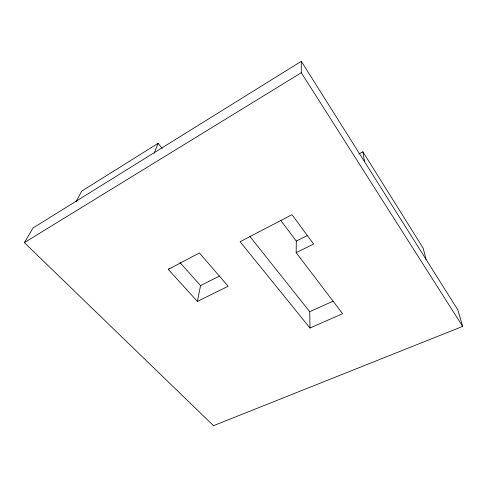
<?xml version="1.0" encoding="UTF-8"?>
<svg xmlns="http://www.w3.org/2000/svg" width="487" height="487" viewBox="0 0 487 487"><rect width="100%" height="100%" fill="white"/><g stroke="black" fill="none" stroke-linecap="round" stroke-linejoin="round"><path stroke-width="0.73" d="M462.65 326.4L301.295 72.733L301.313 61.319L33.11 227.922L24.35 242.629L213.513 425.681L462.65 326.4L457.786 309.781L301.313 61.319M296.169 252.674L313.634 244.054L292.005 214.67L240.079 241.71L309.976 328.007L342.598 313.707L296.169 252.674L296.309 241.077L280.871 220.544M169.379 268.422L168.277 269.408L197.405 301.416L200.553 285.607L219.54 276.038M154.209 153.149L158.062 143.33L162.226 148.456M75.984 201.862L81.658 191.19L158.062 143.33M24.35 242.629L301.295 72.733M358.882 153.935L362.9 151.78L423.16 248.127L426.064 259.413M168.277 269.408L199.427 252.96L228.123 286.259L197.405 301.416M296.309 241.077L307.443 235.495M309.976 328.007L309.732 311.686L333.114 301.179M179.965 262.511L200.553 285.607M249.648 236.165L309.732 311.686M362.9 151.78L364.513 161.678"/></g></svg>
